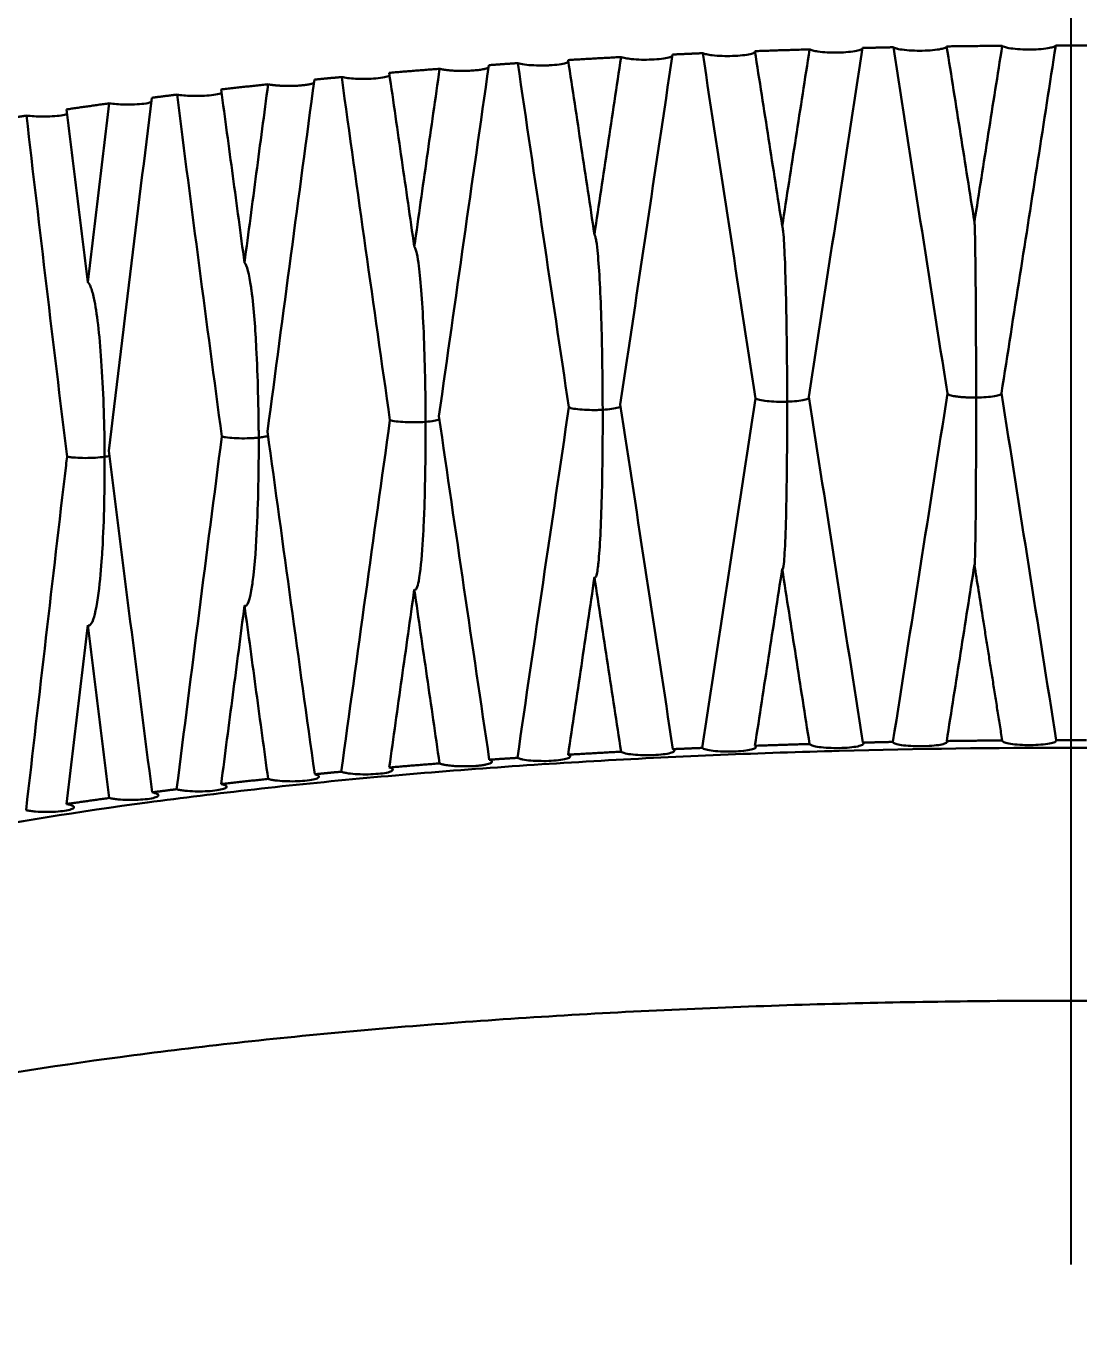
# Model space of a CAD drawing. Header units: millimetres. Extents: x 577 to 7172, y 252 to 2707.
# Drawn here: x 1029.76 to 1041.7, y 1672.67 to 1687.49 of the extents above; entities that cross this region are included whole.
import ezdxf

# ---------------------------------------------------------------- set-up
doc = ezdxf.new("R2010")
doc.units = ezdxf.units.MM
doc.header["$MEASUREMENT"] = 0
doc.linetypes.add('CENTER', pattern=[50.8, 31.75, -6.35, 6.35, -6.35])
doc.layers.add('외형선(ISO)', color=7, linetype='Continuous', lineweight=30)
doc.layers.add('치수(ISO)', color=7, linetype='Continuous', lineweight=25)
doc.layers.add('중심선(ISO)', color=1, linetype='CENTER', lineweight=25, true_color=0xff0000)
doc.styles.add('굴림', font='')
doc.styles.get('굴림').set_extended_font_data('援대┝')
doc.dimstyles.new('기본값 (ISO)', dxfattribs={"dimscale": 10, "dimtxt": 3, "dimasz": 2.5, "dimexe": 3.175, "dimexo": 0, "dimgap": 0.762, "dimtad": 1, "dimtoh": 1, "dimdec": 0, "dimzin": 1, "dimdsep": 46, "dimtxsty": '굴림', "dimcen": 0.5, "dimazin": 0, "dimtfac": 1, "dimtdec": 4, "dimtix": 1, "dimtmove": 1, "dimatfit": 3, "dimfxl": 1, "dimtolj": 1, "dimtzin": 1, "dimarcsym": 0})

# ---------------------------------------------------------------- blocks, each defined once
blk = doc.blocks.new('*D26')
at = {"layer": 'Defpoints', "color": 0}
for p in [(733.392, 1788.114), (1041.614, 1788.114), (944.614, 503.674)]:
    blk.add_point(p, dxfattribs=at)
at = {"layer": '치수(ISO)', "color": 0, "lineweight": -2}
for p, q in [((1041.614, 1788.114), (701.642, 1788.114)), ((733.392, 528.674), (733.392, 1763.114)), ((944.614, 503.674), (701.642, 503.674))]:
    blk.add_line(p, q, dxfattribs=at)
at = {"layer": '치수(ISO)', "color": 0}
for points in [[(737.558, 1763.114), (729.225, 1763.114), (733.392, 1788.114)], [(729.225, 528.674), (737.558, 528.674), (733.392, 503.674)]]:
    blk.add_solid(points, dxfattribs=at)
at = {"layer": '치수(ISO)', "color": 0, "insert": (710.772, 1145.894), "char_height": 30, "attachment_point": 5, "rotation": 90, "style": '굴림'}
blk.add_mtext('\\A1;1284', dxfattribs=at)

msp = doc.modelspace()

# ---------------------------------------------------------------- linework, layer by layer
at = {"layer": '외형선(ISO)'}
for points, weights in [([(1038.646, 1687.225), (1038.334, 1687.216), (1038.025, 1687.205)], [0.939622200651, 0.934266897118, 0.929244806928]), ([(1039.597, 1687.249), (1039.421, 1687.245), (1039.245, 1687.241)], [0.956943438079, 0.953586831101, 0.950339197963]), ([(1040.831, 1687.266), (1040.515, 1687.263), (1040.2, 1687.259)], [0.982194681591, 0.975359576786, 0.968887641982]), ([(1036.508, 1687.138), (1036.205, 1687.122), (1035.907, 1687.104)], [0.906748871496, 0.902681049638, 0.898924291321]), ([(1037.434, 1687.182), (1037.262, 1687.174), (1037.091, 1687.167)], [0.920000467652, 0.917411640423, 0.914923675816]), ([(1034.45, 1687.005), (1034.162, 1686.983), (1033.878, 1686.959)], [0.882401799932, 0.879483172227, 0.876859825539]), ([(1035.337, 1687.069), (1035.172, 1687.058), (1035.008, 1687.046)], [0.892049238172, 0.890137339626, 0.888320395633]), ([(1032.505, 1686.829), (1032.236, 1686.801), (1031.972, 1686.771)], [0.86575152632, 0.863887319636, 0.862308014403]), ([(1033.339, 1686.911), (1033.183, 1686.897), (1033.029, 1686.882)], [0.872119485705, 0.870820543489, 0.869612479342]), ([(1031.472, 1686.712), (1031.327, 1686.694), (1031.185, 1686.676)], [0.859546251705, 0.858818439477, 0.858179017524]), ([(1030.704, 1686.613), (1030.457, 1686.579), (1030.218, 1686.544)], [0.856250014971, 0.855382133067, 0.854793570376]), ([(1029.764, 1686.474), (1029.634, 1686.454), (1029.506, 1686.433)], [0.853921525831, 0.853742204759, 0.853650232149]), ([(1040.607, 1680.795), (1040.719, 1680.09), (1040.83, 1679.385)], [0.93690952648, 0.937196673467, 0.937484809624]), ([(1040.83, 1679.385), (1040.515, 1679.382), (1040.201, 1679.378)], [0.982182170813, 0.975359824188, 0.968899328257]), ([(1036.507, 1679.257), (1036.205, 1679.241), (1035.907, 1679.223)], [0.906741444432, 0.902681301348, 0.898931091805]), ([(1037.429, 1679.3), (1037.262, 1679.293), (1037.096, 1679.286)], [0.919925016882, 0.917412884116, 0.914995834315]), ([(1038.645, 1679.344), (1038.334, 1679.335), (1038.026, 1679.324)], [0.939612410907, 0.934267147406, 0.929253886777]), ([(1039.591, 1679.368), (1039.421, 1679.364), (1039.25, 1679.36)], [0.956845538819, 0.953588064616, 0.950433319792]), ([(1034.449, 1679.124), (1034.162, 1679.102), (1033.879, 1679.078)], [0.882396477433, 0.87948342454, 0.876864580004]), ([(1035.332, 1679.187), (1035.172, 1679.177), (1035.013, 1679.166)], [0.891993557578, 0.890138588029, 0.888373131932]), ([(1032.505, 1678.948), (1032.236, 1678.92), (1031.973, 1678.89)], [0.865748130706, 0.863887572147, 0.862310880084]), ([(1033.334, 1679.03), (1033.183, 1679.016), (1033.033, 1679.001)], [0.872081686339, 0.870821793668, 0.86964757156]), ([(1031.467, 1678.831), (1031.327, 1678.814), (1031.189, 1678.796)], [0.859525093665, 0.858819690151, 0.858197611964]), ([(1030.704, 1678.732), (1030.457, 1678.698), (1030.218, 1678.663)], [0.856248436069, 0.855382385614, 0.854794639698])]:
    msp.add_rational_spline(points, weights, degree=2, dxfattribs=at)
for points, knots in [([(1038.646, 1687.225), (1038.594, 1686.891), (1038.542, 1686.557), (1038.438, 1685.888), (1038.387, 1685.554), (1038.335, 1685.22)], [0.000001, 0.000001, 0.000001, 0.000001, 0.1025074, 0.1025074, 0.2050094, 0.2050094, 0.2050094, 0.2050094]), ([(1038.637, 1683.284), (1038.739, 1683.944), (1038.84, 1684.604), (1039.043, 1685.923), (1039.145, 1686.582), (1039.245, 1687.241)], [0.000001, 0.000001, 0.000001, 0.000001, 0.2024334, 0.2024334, 0.4049747, 0.4049747, 0.4049747, 0.4049747]), ([(1038.646, 1687.225), (1038.654, 1687.221), (1038.666, 1687.216), (1038.698, 1687.208), (1038.718, 1687.204), (1038.772, 1687.196), (1038.808, 1687.193), (1038.885, 1687.189), (1038.927, 1687.188), (1039.009, 1687.19), (1039.049, 1687.192), (1039.121, 1687.199), (1039.153, 1687.203), (1039.201, 1687.214), (1039.218, 1687.219), (1039.238, 1687.229), (1039.244, 1687.234), (1039.245, 1687.238)], [-0.08672412, -0.08672412, -0.08672412, -0.08672412, -0.0782277, -0.0782277, -0.0694393, -0.0694393, -0.05736308, -0.05736308, -0.04504837, -0.04504837, -0.03264824, -0.03264824, -0.02030961, -0.02030961, -0.00972743, -0.00972743, -0.00155643, -0.00155643, -0.00155643, -0.00155643]), ([(1039.597, 1687.249), (1039.602, 1687.245), (1039.609, 1687.242), (1039.628, 1687.235), (1039.64, 1687.232), (1039.68, 1687.224), (1039.711, 1687.219), (1039.783, 1687.213), (1039.823, 1687.211), (1039.884, 1687.21), (1039.904, 1687.21), (1039.965, 1687.211), (1040.005, 1687.213), (1040.077, 1687.219), (1040.109, 1687.224), (1040.155, 1687.234), (1040.171, 1687.239), (1040.193, 1687.249), (1040.199, 1687.254), (1040.2, 1687.259)], [-0.08669826, -0.08669826, -0.08669826, -0.08669826, -0.08040536, -0.08040536, -0.07386324, -0.07386324, -0.06167253, -0.06167253, -0.04934561, -0.04934561, -0.04335782, -0.04335782, -0.03101877, -0.03101877, -0.01881146, -0.01881146, -0.00906258, -0.00906258, -0.000001, -0.000001, -0.000001, -0.000001]), ([(1039.597, 1687.249), (1039.697, 1686.594), (1039.799, 1685.939), (1040.004, 1684.629), (1040.106, 1683.974), (1040.209, 1683.319)], [0.000001, 0.000001, 0.000001, 0.000001, 0.2022283, 0.2022283, 0.4043452, 0.4043452, 0.4043452, 0.4043452]), ([(1040.515, 1685.267), (1040.463, 1685.599), (1040.41, 1685.931), (1040.305, 1686.595), (1040.253, 1686.927), (1040.2, 1687.259)], [0.000001, 0.000001, 0.000001, 0.000001, 0.1025219, 0.1025219, 0.2050472, 0.2050472, 0.2050472, 0.2050472]), ([(1040.831, 1687.266), (1040.778, 1686.933), (1040.725, 1686.6), (1040.62, 1685.933), (1040.568, 1685.6), (1040.515, 1685.267)], [0.000001, 0.000001, 0.000001, 0.000001, 0.1025074, 0.1025074, 0.2050094, 0.2050094, 0.2050094, 0.2050094]), ([(1040.822, 1683.325), (1040.891, 1683.77), (1040.961, 1684.215), (1041.031, 1684.66), (1041.167, 1685.53), (1041.303, 1686.399), (1041.437, 1687.269)], [1.189798, 1.189798, 1.189798, 1.189798, 2.559794, 2.559794, 2.559794, 5.236908, 5.236908, 5.236908, 5.236908]), ([(1040.831, 1687.266), (1040.836, 1687.261), (1040.844, 1687.256), (1040.87, 1687.248), (1040.886, 1687.243), (1040.934, 1687.235), (1040.967, 1687.231), (1041.042, 1687.225), (1041.082, 1687.223), (1041.133, 1687.223), (1041.143, 1687.223), (1041.194, 1687.224), (1041.234, 1687.226), (1041.308, 1687.232), (1041.341, 1687.236), (1041.387, 1687.246), (1041.403, 1687.25), (1041.426, 1687.259), (1041.434, 1687.264), (1041.437, 1687.269)], [-0.0867115, -0.0867115, -0.0867115, -0.0867115, -0.07832602, -0.07832602, -0.06949266, -0.06949266, -0.05741042, -0.05741042, -0.04510645, -0.04510645, -0.04215816, -0.04215816, -0.0297787, -0.0297787, -0.01744939, -0.01744939, -0.00846186, -0.00846186, -0.000001, -0.000001, -0.000001, -0.000001]), ([(1035.337, 1687.069), (1035.356, 1687.063), (1035.382, 1687.057), (1035.444, 1687.049), (1035.48, 1687.046), (1035.558, 1687.042), (1035.599, 1687.041), (1035.659, 1687.043), (1035.679, 1687.043), (1035.737, 1687.047), (1035.774, 1687.05), (1035.836, 1687.059), (1035.861, 1687.064), (1035.894, 1687.075), (1035.905, 1687.081), (1035.91, 1687.086)], [-0.08673295, -0.08673295, -0.08673295, -0.08673295, -0.0749021, -0.0749021, -0.06283629, -0.06283629, -0.05062041, -0.05062041, -0.04468387, -0.04468387, -0.03230753, -0.03230753, -0.02031767, -0.02031767, -0.01049193, -0.01049193, -0.01049193, -0.01049193]), ([(1036.206, 1685.126), (1036.156, 1685.455), (1036.106, 1685.785), (1036.007, 1686.445), (1035.957, 1686.775), (1035.907, 1687.104)], [0.0000019, 0.0000019, 0.0000019, 0.0000019, 0.1025225, 0.1025225, 0.2050481, 0.2050481, 0.2050481, 0.2050481]), ([(1036.508, 1687.138), (1036.457, 1686.803), (1036.407, 1686.467), (1036.306, 1685.797), (1036.256, 1685.461), (1036.206, 1685.126)], [0.000001, 0.000001, 0.000001, 0.000001, 0.1025077, 0.1025077, 0.2050094, 0.2050094, 0.2050094, 0.2050094]), ([(1036.499, 1683.197), (1036.598, 1683.859), (1036.697, 1684.521), (1036.894, 1685.844), (1036.993, 1686.506), (1037.091, 1687.167)], [0.000001, 0.000001, 0.000001, 0.000001, 0.2024334, 0.2024334, 0.4049748, 0.4049748, 0.4049748, 0.4049748]), ([(1036.508, 1687.138), (1036.52, 1687.133), (1036.536, 1687.129), (1036.577, 1687.121), (1036.6, 1687.118), (1036.661, 1687.112), (1036.699, 1687.109), (1036.778, 1687.107), (1036.817, 1687.108), (1036.895, 1687.111), (1036.933, 1687.114), (1037, 1687.122), (1037.028, 1687.127), (1037.067, 1687.138), (1037.08, 1687.144), (1037.088, 1687.15), (1037.088, 1687.151), (1037.089, 1687.151)], [-0.08672137, -0.08672137, -0.08672137, -0.08672137, -0.07773945, -0.07773945, -0.06862658, -0.06862658, -0.0565454, -0.0565454, -0.0448472, -0.0448472, -0.03243385, -0.03243385, -0.02025829, -0.02025829, -0.00969212, -0.00969212, -0.00896911, -0.00896911, -0.00896911, -0.00896911]), ([(1037.434, 1687.182), (1037.444, 1687.177), (1037.459, 1687.173), (1037.496, 1687.165), (1037.518, 1687.161), (1037.576, 1687.154), (1037.614, 1687.152), (1037.692, 1687.149), (1037.732, 1687.149), (1037.812, 1687.151), (1037.851, 1687.154), (1037.92, 1687.161), (1037.95, 1687.166), (1037.993, 1687.177), (1038.008, 1687.182), (1038.022, 1687.192), (1038.026, 1687.196), (1038.026, 1687.2)], [-0.08671553, -0.08671553, -0.08671553, -0.08671553, -0.07797707, -0.07797707, -0.06903183, -0.06903183, -0.05683129, -0.05683129, -0.04491881, -0.04491881, -0.03255134, -0.03255134, -0.02040126, -0.02040126, -0.00974481, -0.00974481, -0.00302364, -0.00302364, -0.00302364, -0.00302364]), ([(1037.434, 1687.182), (1037.532, 1686.529), (1037.632, 1685.876), (1037.832, 1684.571), (1037.933, 1683.918), (1038.034, 1683.265)], [0.000001, 0.000001, 0.000001, 0.000001, 0.2022283, 0.2022283, 0.4043452, 0.4043452, 0.4043452, 0.4043452]), ([(1038.335, 1685.22), (1038.283, 1685.55), (1038.232, 1685.881), (1038.129, 1686.543), (1038.077, 1686.874), (1038.025, 1687.205)], [0.0000011, 0.0000011, 0.0000011, 0.0000011, 0.1025219, 0.1025219, 0.2050473, 0.2050473, 0.2050473, 0.2050473]), ([(1033.339, 1686.911), (1033.358, 1686.907), (1033.382, 1686.903), (1033.435, 1686.896), (1033.464, 1686.894), (1033.534, 1686.89), (1033.575, 1686.89), (1033.654, 1686.891), (1033.692, 1686.893), (1033.764, 1686.899), (1033.797, 1686.904), (1033.848, 1686.914), (1033.868, 1686.92), (1033.881, 1686.927), (1033.882, 1686.928), (1033.883, 1686.929)], [-0.08671679, -0.08671679, -0.08671679, -0.08671679, -0.07691102, -0.07691102, -0.06729342, -0.06729342, -0.05500868, -0.05500868, -0.04330791, -0.04330791, -0.03087425, -0.03087425, -0.0191078, -0.0191078, -0.01803144, -0.01803144, -0.01803144, -0.01803144]), ([(1034.163, 1684.987), (1034.115, 1685.316), (1034.068, 1685.644), (1033.973, 1686.302), (1033.926, 1686.63), (1033.878, 1686.959)], [0, 0, 0, 0, 0.102515, 0.102515, 0.205021, 0.205021, 0.205021, 0.205021]), ([(1034.45, 1687.005), (1034.402, 1686.669), (1034.354, 1686.333), (1034.258, 1685.66), (1034.211, 1685.323), (1034.163, 1684.987)], [0.000001, 0.000001, 0.000001, 0.000001, 0.1024871, 0.1024871, 0.2049823, 0.2049823, 0.2049823, 0.2049823]), ([(1034.442, 1683.065), (1034.536, 1683.729), (1034.63, 1684.392), (1034.819, 1685.72), (1034.914, 1686.383), (1035.008, 1687.046)], [0, 0, 0, 0, 0.2024215, 0.2024215, 0.4049267, 0.4049267, 0.4049267, 0.4049267]), ([(1035.337, 1687.069), (1035.432, 1686.418), (1035.528, 1685.767), (1035.721, 1684.466), (1035.818, 1683.815), (1035.916, 1683.164)], [0.000001, 0.000001, 0.000001, 0.000001, 0.2022283, 0.2022283, 0.4043452, 0.4043452, 0.4043452, 0.4043452]), ([(1032.505, 1686.829), (1032.46, 1686.492), (1032.415, 1686.154), (1032.326, 1685.48), (1032.282, 1685.142), (1032.237, 1684.805)], [0.000001, 0.000001, 0.000001, 0.000001, 0.1025092, 0.1025092, 0.2050123, 0.2050123, 0.2050123, 0.2050123]), ([(1032.498, 1682.888), (1032.586, 1683.554), (1032.674, 1684.22), (1032.852, 1685.551), (1032.94, 1686.217), (1033.029, 1686.882)], [0.000001, 0.000001, 0.000001, 0.000001, 0.2024347, 0.2024347, 0.4049747, 0.4049747, 0.4049747, 0.4049747]), ([(1033.339, 1686.911), (1033.429, 1686.263), (1033.519, 1685.614), (1033.702, 1684.317), (1033.794, 1683.668), (1033.887, 1683.019)], [0.000001, 0.000001, 0.000001, 0.000001, 0.2022597, 0.2022597, 0.4043672, 0.4043672, 0.4043672, 0.4043672]), ([(1030.697, 1682.671), (1030.778, 1683.339), (1030.859, 1684.007), (1031.022, 1685.342), (1031.104, 1686.009), (1031.185, 1686.676)], [0.000001, 0.000001, 0.000001, 0.000001, 0.2024334, 0.2024334, 0.4049747, 0.4049747, 0.4049747, 0.4049747]), ([(1031.472, 1686.712), (1031.494, 1686.708), (1031.52, 1686.705), (1031.576, 1686.699), (1031.606, 1686.698), (1031.675, 1686.696), (1031.715, 1686.696), (1031.792, 1686.698), (1031.829, 1686.701), (1031.896, 1686.709), (1031.926, 1686.714), (1031.96, 1686.722), (1031.97, 1686.725), (1031.978, 1686.728)], [-0.08671453, -0.08671453, -0.08671453, -0.08671453, -0.07697009, -0.07697009, -0.06759343, -0.06759343, -0.05584193, -0.05584193, -0.04402644, -0.04402644, -0.03171451, -0.03171451, -0.02566615, -0.02566615, -0.02566615, -0.02566615]), ([(1031.472, 1686.712), (1031.554, 1686.066), (1031.638, 1685.419), (1031.808, 1684.125), (1031.893, 1683.479), (1031.98, 1682.832)], [0.000001, 0.000001, 0.000001, 0.000001, 0.2022265, 0.2022265, 0.4043422, 0.4043422, 0.4043422, 0.4043422]), ([(1032.237, 1684.805), (1032.193, 1685.132), (1032.149, 1685.46), (1032.06, 1686.116), (1032.016, 1686.443), (1031.972, 1686.771)], [0.0000025, 0.0000025, 0.0000025, 0.0000025, 0.1025246, 0.1025246, 0.2050517, 0.2050517, 0.2050517, 0.2050517]), ([(1029.764, 1686.474), (1029.79, 1686.471), (1029.82, 1686.468), (1029.881, 1686.464), (1029.913, 1686.463), (1029.983, 1686.462), (1030.021, 1686.463), (1030.095, 1686.468), (1030.13, 1686.471), (1030.185, 1686.48), (1030.207, 1686.484), (1030.224, 1686.489)], [-0.08671465, -0.08671465, -0.08671465, -0.08671465, -0.0765858, -0.0765858, -0.06706854, -0.06706854, -0.05558609, -0.05558609, -0.0436125, -0.0436125, -0.03339189, -0.03339189, -0.03339189, -0.03339189]), ([(1030.459, 1684.583), (1030.419, 1684.909), (1030.378, 1685.236), (1030.298, 1685.89), (1030.258, 1686.217), (1030.218, 1686.544)], [0.0000001, 0.0000001, 0.0000001, 0.0000001, 0.1025216, 0.1025216, 0.2050463, 0.2050463, 0.2050463, 0.2050463]), ([(1030.704, 1686.613), (1030.663, 1686.275), (1030.622, 1685.936), (1030.54, 1685.259), (1030.5, 1684.921), (1030.459, 1684.583)], [0.000001, 0.000001, 0.000001, 0.000001, 0.1025067, 0.1025067, 0.2050094, 0.2050094, 0.2050094, 0.2050094]), ([(1030.704, 1686.613), (1030.728, 1686.609), (1030.756, 1686.606), (1030.815, 1686.601), (1030.846, 1686.599), (1030.916, 1686.598), (1030.954, 1686.599), (1031.029, 1686.602), (1031.065, 1686.605), (1031.13, 1686.613), (1031.157, 1686.619), (1031.178, 1686.625), (1031.179, 1686.625), (1031.179, 1686.625)], [-0.08672066, -0.08672066, -0.08672066, -0.08672066, -0.07671523, -0.07671523, -0.06720021, -0.06720021, -0.05571666, -0.05571666, -0.04385026, -0.04385026, -0.03160022, -0.03160022, -0.03146582, -0.03146582, -0.03146582, -0.03146582]), ([(1029.764, 1686.474), (1029.839, 1685.83), (1029.915, 1685.184), (1030.068, 1683.894), (1030.146, 1683.249), (1030.225, 1682.604)], [0.000001, 0.000001, 0.000001, 0.000001, 0.2022286, 0.2022286, 0.4043452, 0.4043452, 0.4043452, 0.4043452]), ([(1038.335, 1685.22), (1038.336, 1685.217), (1038.337, 1685.214), (1038.339, 1685.206), (1038.34, 1685.201), (1038.343, 1685.184), (1038.344, 1685.169), (1038.35, 1685.115), (1038.354, 1685.065), (1038.368, 1684.827), (1038.378, 1684.505), (1038.388, 1683.823), (1038.391, 1683.525), (1038.391, 1683.237), (1038.391, 1683.232), (1038.391, 1683.228)], [0.000001, 0.000001, 0.000001, 0.000001, 0.0016238, 0.0016238, 0.0034943, 0.0034943, 0.0081347, 0.0081347, 0.0209912, 0.0209912, 0.0806946, 0.0806946, 0.1237436, 0.1237436, 0.1243507, 0.1243507, 0.1243507, 0.1243507]), ([(1040.515, 1685.267), (1040.516, 1685.264), (1040.516, 1685.261), (1040.517, 1685.253), (1040.517, 1685.248), (1040.518, 1685.23), (1040.519, 1685.215), (1040.52, 1685.159), (1040.522, 1685.107), (1040.526, 1684.867), (1040.53, 1684.548), (1040.532, 1684.013), (1040.533, 1683.865), (1040.534, 1683.647), (1040.534, 1683.575), (1040.534, 1683.431), (1040.534, 1683.359), (1040.534, 1683.283), (1040.534, 1683.279), (1040.534, 1683.275)], [0.000001, 0.000001, 0.000001, 0.000001, 0.0016373, 0.0016373, 0.0035333, 0.0035333, 0.0082764, 0.0082764, 0.0216086, 0.0216086, 0.081311, 0.081311, 0.1035635, 0.1035635, 0.1147036, 0.1147036, 0.125739, 0.125739, 0.1263677, 0.1263677, 0.1263677, 0.1263677]), ([(1036.299, 1683.136), (1036.299, 1683.14), (1036.299, 1683.144), (1036.298, 1683.462), (1036.294, 1683.796), (1036.275, 1684.45), (1036.26, 1684.728), (1036.239, 1684.954), (1036.233, 1685.008), (1036.223, 1685.067), (1036.22, 1685.084), (1036.215, 1685.104), (1036.213, 1685.11), (1036.21, 1685.119), (1036.208, 1685.123), (1036.206, 1685.126)], [-0.0012043, -0.0012043, -0.0012043, -0.0012043, 0, 0, 0.0954791, 0.0954791, 0.1989691, 0.1989691, 0.2252898, 0.2252898, 0.2350018, 0.2350018, 0.2390238, 0.2390238, 0.2425492, 0.2425492, 0.2425492, 0.2425492]), ([(1034.163, 1684.987), (1034.166, 1684.984), (1034.168, 1684.98), (1034.173, 1684.971), (1034.175, 1684.965), (1034.182, 1684.945), (1034.187, 1684.927), (1034.2, 1684.867), (1034.208, 1684.813), (1034.237, 1684.594), (1034.256, 1684.332), (1034.283, 1683.687), (1034.29, 1683.338), (1034.291, 1683.007), (1034.291, 1683.003), (1034.291, 1683)], [-0.2395258, -0.2395258, -0.2395258, -0.2395258, -0.236062, -0.236062, -0.2320489, -0.2320489, -0.2222856, -0.2222856, -0.196619, -0.196619, -0.0992983, -0.0992983, 0, 0, 0.0011917, 0.0011917, 0.0011917, 0.0011917]), ([(1031.98, 1682.832), (1031.992, 1682.829), (1032.006, 1682.826), (1032.022, 1682.824), (1032.08, 1682.815), (1032.157, 1682.811), (1032.237, 1682.812), (1032.287, 1682.812), (1032.299, 1682.813), (1032.328, 1682.815), (1032.346, 1682.816), (1032.363, 1682.817), (1032.379, 1682.819), (1032.383, 1682.819), (1032.386, 1682.819), (1032.389, 1682.82), (1032.391, 1682.82), (1032.393, 1682.82), (1032.395, 1682.82), (1032.396, 1682.82), (1032.396, 1682.82), (1032.397, 1682.821), (1032.397, 1682.821), (1032.397, 1682.821), (1032.397, 1682.821), (1032.398, 1682.821), (1032.398, 1682.824), (1032.398, 1682.826), (1032.398, 1682.831), (1032.398, 1682.836), (1032.398, 1682.841), (1032.398, 1682.851), (1032.398, 1682.861), (1032.398, 1682.871), (1032.397, 1682.928), (1032.397, 1682.986), (1032.396, 1683.044), (1032.395, 1683.136), (1032.393, 1683.229), (1032.39, 1683.322), (1032.386, 1683.497), (1032.379, 1683.677), (1032.371, 1683.836), (1032.36, 1684.041), (1032.345, 1684.274), (1032.316, 1684.493), (1032.314, 1684.503), (1032.313, 1684.514), (1032.311, 1684.524), (1032.29, 1684.676), (1032.264, 1684.782), (1032.237, 1684.805)], [0.174173, 0.174173, 0.174173, 0.174173, 0.242781, 0.242781, 0.242781, 0.485088, 0.485088, 0.485088, 0.637044, 0.637044, 0.637044, 0.727344, 0.727344, 0.727344, 0.746253, 0.746253, 0.746253, 0.757186, 0.757186, 0.757186, 0.75989, 0.75989, 0.75989, 0.761242, 0.761242, 0.761242, 0.767812, 0.767812, 0.767812, 0.781376, 0.781376, 0.781376, 0.808505, 0.808505, 0.808505, 0.966573, 0.966573, 0.966573, 1.220067, 1.220067, 1.220067, 1.696952, 1.696952, 1.696952, 2.312984, 2.312984, 2.312984, 2.342213, 2.342213, 2.342213, 2.773681, 2.773681, 2.773681, 2.773681]), ([(1030.65, 1682.602), (1030.65, 1682.606), (1030.65, 1682.61), (1030.649, 1682.946), (1030.638, 1683.302), (1030.597, 1683.945), (1030.569, 1684.2), (1030.527, 1684.414), (1030.515, 1684.467), (1030.495, 1684.525), (1030.488, 1684.543), (1030.477, 1684.562), (1030.474, 1684.568), (1030.467, 1684.576), (1030.463, 1684.58), (1030.459, 1684.583)], [-0.0011776, -0.0011776, -0.0011776, -0.0011776, 0, 0, 0.1010367, 0.1010367, 0.1964256, 0.1964256, 0.2218623, 0.2218623, 0.2314671, 0.2314671, 0.2353907, 0.2353907, 0.238797, 0.238797, 0.238797, 0.238797]), ([(1038.391, 1683.228), (1038.39, 1683.228), (1038.389, 1683.228), (1038.349, 1683.227), (1038.309, 1683.227), (1038.232, 1683.229), (1038.196, 1683.232), (1038.13, 1683.238), (1038.102, 1683.243), (1038.057, 1683.253), (1038.042, 1683.259), (1038.034, 1683.265)], [-0.04750746, -0.04750746, -0.04750746, -0.04750746, -0.04723403, -0.04723403, -0.0352273, -0.0352273, -0.02369618, -0.02369618, -0.01181003, -0.01181003, -0.000001, -0.000001, -0.000001, -0.000001]), ([(1038.335, 1681.33), (1038.336, 1681.328), (1038.337, 1681.326), (1038.339, 1681.325), (1038.341, 1681.326), (1038.343, 1681.33), (1038.345, 1681.336), (1038.351, 1681.364), (1038.355, 1681.405), (1038.371, 1681.607), (1038.381, 1681.926), (1038.39, 1682.625), (1038.392, 1682.926), (1038.391, 1683.22), (1038.391, 1683.224), (1038.391, 1683.228)], [-0.2672308, -0.2672308, -0.2672308, -0.2672308, -0.2622624, -0.2622624, -0.2571011, -0.2571011, -0.2480934, -0.2480934, -0.2172737, -0.2172737, -0.0882446, -0.0882446, 0, 0, 0.0012194, 0.0012194, 0.0012194, 0.0012194]), ([(1038.391, 1683.228), (1038.392, 1683.229), (1038.393, 1683.229), (1038.432, 1683.23), (1038.468, 1683.232), (1038.534, 1683.239), (1038.563, 1683.244), (1038.608, 1683.254), (1038.624, 1683.259), (1038.636, 1683.267), (1038.638, 1683.268), (1038.639, 1683.27)], [-0.00027439, -0.00027439, -0.00027439, -0.00027439, 0, 0, 0.01154965, 0.01154965, 0.0235061, 0.0235061, 0.0349934, 0.0349934, 0.03813337, 0.03813337, 0.03813337, 0.03813337]), ([(1039.25, 1679.36), (1039.148, 1680.015), (1039.045, 1680.669), (1038.841, 1681.977), (1038.739, 1682.631), (1038.637, 1683.284)], [0.000001, 0.000001, 0.000001, 0.000001, 0.2024117, 0.2024117, 0.4048476, 0.4048476, 0.4048476, 0.4048476]), ([(1040.209, 1683.319), (1040.106, 1682.661), (1040.003, 1682.002), (1039.797, 1680.685), (1039.694, 1680.026), (1039.591, 1679.368)], [0.000001, 0.000001, 0.000001, 0.000001, 0.2023551, 0.2023551, 0.4046826, 0.4046826, 0.4046826, 0.4046826]), ([(1040.516, 1681.375), (1040.516, 1681.374), (1040.516, 1681.373), (1040.517, 1681.372), (1040.517, 1681.373), (1040.518, 1681.378), (1040.519, 1681.385), (1040.521, 1681.416), (1040.522, 1681.46), (1040.527, 1681.667), (1040.531, 1681.982), (1040.533, 1682.532), (1040.534, 1682.679), (1040.534, 1682.898), (1040.534, 1682.971), (1040.534, 1683.117), (1040.534, 1683.19), (1040.534, 1683.267), (1040.534, 1683.271), (1040.534, 1683.275)], [0.00077894, 0.00077894, 0.00077894, 0.00077894, 0.00190693, 0.00190693, 0.00381899, 0.00381899, 0.00726989, 0.00726989, 0.01909814, 0.01909814, 0.06641678, 0.06641678, 0.08314124, 0.08314124, 0.09156204, 0.09156204, 0.09989156, 0.09989156, 0.10035812, 0.10035812, 0.10035812, 0.10035812]), ([(1040.534, 1683.275), (1040.535, 1683.275), (1040.536, 1683.275), (1040.576, 1683.276), (1040.614, 1683.277), (1040.684, 1683.283), (1040.716, 1683.286), (1040.769, 1683.295), (1040.79, 1683.301), (1040.811, 1683.31), (1040.816, 1683.313), (1040.821, 1683.318), (1040.822, 1683.32), (1040.822, 1683.323)], [-0.00027293, -0.00027293, -0.00027293, -0.00027293, 0, 0, 0.01168517, 0.01168517, 0.0234995, 0.0234995, 0.03512189, 0.03512189, 0.04137189, 0.04137189, 0.04554926, 0.04554926, 0.04554926, 0.04554926]), ([(1041.442, 1679.388), (1041.339, 1680.044), (1041.235, 1680.701), (1041.028, 1682.013), (1040.925, 1682.669), (1040.822, 1683.325)], [0.000001, 0.000001, 0.000001, 0.000001, 0.2024117, 0.2024117, 0.4048476, 0.4048476, 0.4048476, 0.4048476]), ([(1035.916, 1683.164), (1035.928, 1683.159), (1035.947, 1683.153), (1035.999, 1683.144), (1036.031, 1683.14), (1036.102, 1683.135), (1036.139, 1683.134), (1036.196, 1683.133), (1036.216, 1683.133), (1036.256, 1683.134), (1036.277, 1683.135), (1036.297, 1683.136), (1036.298, 1683.136), (1036.299, 1683.136)], [0.000001, 0.000001, 0.000001, 0.000001, 0.01162697, 0.01162697, 0.02365674, 0.02365674, 0.03505426, 0.03505426, 0.04097155, 0.04097155, 0.04720792, 0.04720792, 0.04748275, 0.04748275, 0.04748275, 0.04748275]), ([(1036.299, 1683.136), (1036.299, 1683.132), (1036.299, 1683.128), (1036.3, 1682.802), (1036.297, 1682.463), (1036.28, 1681.825), (1036.267, 1681.565), (1036.246, 1681.354), (1036.238, 1681.293), (1036.226, 1681.249), (1036.223, 1681.24), (1036.217, 1681.233), (1036.215, 1681.231), (1036.212, 1681.232), (1036.211, 1681.232), (1036.208, 1681.234), (1036.207, 1681.235), (1036.206, 1681.237)], [-0.1179256, -0.1179256, -0.1179256, -0.1179256, -0.1173602, -0.1173602, -0.07141, -0.07141, -0.0236368, -0.0236368, -0.0083619, -0.0083619, -0.004289, -0.004289, -0.002106, -0.002106, -0.0010672, -0.0010672, -0.0000012, -0.0000012, -0.0000012, -0.0000012]), ([(1036.503, 1683.171), (1036.497, 1683.167), (1036.488, 1683.164), (1036.458, 1683.155), (1036.432, 1683.15), (1036.371, 1683.141), (1036.338, 1683.138), (1036.301, 1683.136), (1036.3, 1683.136), (1036.299, 1683.136)], [-0.03065401, -0.03065401, -0.03065401, -0.03065401, -0.02353108, -0.02353108, -0.0114268, -0.0114268, 0, 0, 0.00027562, 0.00027562, 0.00027562, 0.00027562]), ([(1037.096, 1679.286), (1036.996, 1679.938), (1036.896, 1680.59), (1036.697, 1681.894), (1036.598, 1682.546), (1036.499, 1683.197)], [0.000001, 0.000001, 0.000001, 0.000001, 0.2024117, 0.2024117, 0.4048476, 0.4048476, 0.4048476, 0.4048476]), ([(1033.887, 1683.019), (1033.794, 1682.354), (1033.701, 1681.69), (1033.517, 1680.36), (1033.426, 1679.695), (1033.334, 1679.03)], [0, 0, 0, 0, 0.2023441, 0.2023441, 0.4046361, 0.4046361, 0.4046361, 0.4046361]), ([(1034.291, 1683), (1034.29, 1682.999), (1034.289, 1682.999), (1034.251, 1682.996), (1034.21, 1682.995), (1034.132, 1682.994), (1034.094, 1682.994), (1034.021, 1682.998), (1033.986, 1683.001), (1033.927, 1683.009), (1033.904, 1683.014), (1033.887, 1683.019)], [-0.0475237, -0.0475237, -0.0475237, -0.0475237, -0.0472478, -0.0472478, -0.03491988, -0.03491988, -0.02364954, -0.02364954, -0.01174683, -0.01174683, -0.0000164, -0.0000164, -0.0000164, -0.0000164]), ([(1034.163, 1681.097), (1034.165, 1681.095), (1034.168, 1681.093), (1034.173, 1681.092), (1034.175, 1681.093), (1034.182, 1681.097), (1034.185, 1681.103), (1034.198, 1681.128), (1034.206, 1681.16), (1034.251, 1681.396), (1034.269, 1681.834), (1034.287, 1682.293), (1034.292, 1682.651), (1034.291, 1682.992), (1034.291, 1682.996), (1034.291, 1683)], [-0.1555087, -0.1555087, -0.1555087, -0.1555087, -0.154282, -0.154282, -0.1530175, -0.1530175, -0.1507982, -0.1507982, -0.1441476, -0.1441476, -0.1025267, -0.1025267, 0, 0, 0.0011911, 0.0011911, 0.0011911, 0.0011911]), ([(1034.291, 1683), (1034.292, 1683), (1034.292, 1683), (1034.327, 1683.003), (1034.358, 1683.006), (1034.411, 1683.015), (1034.432, 1683.021), (1034.447, 1683.027)], [-0.04749706, -0.04749706, -0.04749706, -0.04749706, -0.04722067, -0.04722067, -0.03600247, -0.03600247, -0.02415103, -0.02415103, -0.02415103, -0.02415103]), ([(1035.013, 1679.166), (1034.917, 1679.816), (1034.821, 1680.466), (1034.631, 1681.765), (1034.536, 1682.415), (1034.442, 1683.064)], [0.000001, 0.000001, 0.000001, 0.000001, 0.202444, 0.202444, 0.4048711, 0.4048711, 0.4048711, 0.4048711]), ([(1031.98, 1682.832), (1031.893, 1682.165), (1031.807, 1681.498), (1031.637, 1680.165), (1031.552, 1679.498), (1031.467, 1678.831)], [0.0000028, 0.0000028, 0.0000028, 0.0000028, 0.2023594, 0.2023594, 0.4046873, 0.4046873, 0.4046873, 0.4046873]), ([(1032.504, 1682.84), (1032.498, 1682.838), (1032.49, 1682.836), (1032.482, 1682.834), (1032.467, 1682.83), (1032.448, 1682.827), (1032.428, 1682.824), (1032.42, 1682.823), (1032.411, 1682.822), (1032.402, 1682.821), (1032.401, 1682.821), (1032.4, 1682.821), (1032.399, 1682.821), (1032.399, 1682.821), (1032.399, 1682.821), (1032.399, 1682.821), (1032.395, 1682.82), (1032.398, 1682.816), (1032.398, 1682.813), (1032.398, 1682.811), (1032.398, 1682.808), (1032.398, 1682.805), (1032.398, 1682.8), (1032.398, 1682.795), (1032.398, 1682.789), (1032.398, 1682.75), (1032.398, 1682.711), (1032.398, 1682.672), (1032.398, 1682.563), (1032.397, 1682.454), (1032.395, 1682.346), (1032.392, 1682.164), (1032.386, 1681.976), (1032.378, 1681.795), (1032.369, 1681.614), (1032.356, 1681.391), (1032.329, 1681.183), (1032.327, 1681.171), (1032.325, 1681.159), (1032.324, 1681.148), (1032.299, 1680.976), (1032.269, 1680.889), (1032.237, 1680.916)], [2.452501, 2.452501, 2.452501, 2.452501, 2.481701, 2.481701, 2.481701, 2.537947, 2.537947, 2.537947, 2.560848, 2.560848, 2.560848, 2.562897, 2.562897, 2.562897, 2.563689, 2.563689, 2.563689, 2.572116, 2.572116, 2.572116, 2.581012, 2.581012, 2.581012, 2.598804, 2.598804, 2.598804, 2.729561, 2.729561, 2.729561, 3.092087, 3.092087, 3.092087, 3.702355, 3.702355, 3.702355, 4.312573, 4.312573, 4.312573, 4.346971, 4.346971, 4.346971, 4.854798, 4.854798, 4.854798, 4.854798]), ([(1033.033, 1679.001), (1032.943, 1679.649), (1032.853, 1680.297), (1032.675, 1681.593), (1032.586, 1682.241), (1032.498, 1682.888)], [0.000001, 0.000001, 0.000001, 0.000001, 0.2024117, 0.2024117, 0.4048477, 0.4048477, 0.4048477, 0.4048477]), ([(1031.189, 1678.796), (1031.106, 1679.442), (1031.024, 1680.088), (1030.86, 1681.38), (1030.778, 1682.026), (1030.697, 1682.671)], [0.000001, 0.000001, 0.000001, 0.000001, 0.2024117, 0.2024117, 0.4048476, 0.4048476, 0.4048476, 0.4048476]), ([(1030.225, 1682.604), (1030.221, 1682.572), (1030.217, 1682.539), (1030.213, 1682.506), (1030.06, 1681.202), (1029.909, 1679.898), (1029.76, 1678.593)], [1.189733, 1.189733, 1.189733, 1.189733, 1.288489, 1.288489, 1.288489, 5.237704, 5.237704, 5.237704, 5.237704]), ([(1030.225, 1682.604), (1030.238, 1682.602), (1030.252, 1682.6), (1030.284, 1682.596), (1030.301, 1682.594), (1030.354, 1682.591), (1030.391, 1682.589), (1030.469, 1682.589), (1030.509, 1682.59), (1030.584, 1682.595), (1030.618, 1682.598), (1030.649, 1682.602), (1030.65, 1682.602), (1030.65, 1682.602)], [0.000001, 0.000001, 0.000001, 0.000001, 0.00609458, 0.00609458, 0.01213298, 0.01213298, 0.02364508, 0.02364508, 0.03562162, 0.03562162, 0.04719978, 0.04719978, 0.04747704, 0.04747704, 0.04747704, 0.04747704]), ([(1030.65, 1682.602), (1030.65, 1682.599), (1030.65, 1682.595), (1030.652, 1682.25), (1030.645, 1681.887), (1030.617, 1681.421), (1030.592, 1681.027), (1030.529, 1680.777), (1030.516, 1680.735), (1030.495, 1680.703), (1030.489, 1680.696), (1030.479, 1680.69), (1030.475, 1680.689), (1030.467, 1680.689), (1030.463, 1680.691), (1030.459, 1680.694)], [-0.225028, -0.225028, -0.225028, -0.225028, -0.2233783, -0.2233783, -0.0780374, -0.0780374, -0.0186928, -0.0186928, -0.0072936, -0.0072936, -0.0038366, -0.0038366, -0.0018977, -0.0018977, -0.000001, -0.000001, -0.000001, -0.000001]), ([(1030.705, 1682.612), (1030.69, 1682.609), (1030.672, 1682.606), (1030.652, 1682.603), (1030.651, 1682.603), (1030.65, 1682.602)], [0.039518427, 0.039518427, 0.039518427, 0.039518427, 0.047200322, 0.047200322, 0.047477712, 0.047477712, 0.047477712, 0.047477712]), ([(1038.026, 1679.324), (1038.077, 1679.658), (1038.129, 1679.993), (1038.232, 1680.662), (1038.283, 1680.996), (1038.335, 1681.33)], [0.000001, 0.000001, 0.000001, 0.000001, 0.1025327, 0.1025327, 0.2050688, 0.2050688, 0.2050688, 0.2050688]), ([(1038.335, 1681.33), (1038.387, 1681), (1038.438, 1680.669), (1038.542, 1680.006), (1038.593, 1679.675), (1038.645, 1679.344)], [0.0000011, 0.0000011, 0.0000011, 0.0000011, 0.1025275, 0.1025275, 0.2050494, 0.2050494, 0.2050494, 0.2050494]), ([(1040.201, 1679.378), (1040.253, 1679.711), (1040.306, 1680.045), (1040.41, 1680.711), (1040.463, 1681.045), (1040.515, 1681.378)], [0.000001, 0.000001, 0.000001, 0.000001, 0.1025326, 0.1025326, 0.2050688, 0.2050688, 0.2050688, 0.2050688]), ([(1035.907, 1679.223), (1035.957, 1679.559), (1036.007, 1679.895), (1036.107, 1680.566), (1036.156, 1680.901), (1036.206, 1681.237)], [0.000001, 0.000001, 0.000001, 0.000001, 0.1025329, 0.1025329, 0.2050688, 0.2050688, 0.2050688, 0.2050688]), ([(1036.206, 1681.237), (1036.256, 1680.907), (1036.306, 1680.577), (1036.407, 1679.917), (1036.457, 1679.587), (1036.507, 1679.257)], [0.0000019, 0.0000019, 0.0000019, 0.0000019, 0.1025281, 0.1025281, 0.2050503, 0.2050503, 0.2050503, 0.2050503]), ([(1033.879, 1679.078), (1033.926, 1679.415), (1033.973, 1679.751), (1034.068, 1680.424), (1034.115, 1680.761), (1034.163, 1681.097)], [0.000001, 0.000001, 0.000001, 0.000001, 0.1025131, 0.1025131, 0.205043, 0.205043, 0.205043, 0.205043]), ([(1034.163, 1681.097), (1034.211, 1680.768), (1034.258, 1680.44), (1034.354, 1679.782), (1034.402, 1679.453), (1034.449, 1679.124)], [0, 0, 0, 0, 0.102521, 0.102521, 0.2050243, 0.2050243, 0.2050243, 0.2050243]), ([(1031.973, 1678.89), (1032.016, 1679.228), (1032.06, 1679.565), (1032.149, 1680.241), (1032.193, 1680.578), (1032.237, 1680.916)], [0.000001, 0.000001, 0.000001, 0.000001, 0.1025344, 0.1025344, 0.2050717, 0.2050717, 0.2050717, 0.2050717]), ([(1032.237, 1680.916), (1032.282, 1680.588), (1032.326, 1680.26), (1032.415, 1679.604), (1032.46, 1679.276), (1032.505, 1678.948)], [0.0000026, 0.0000026, 0.0000026, 0.0000026, 0.1025302, 0.1025302, 0.2050538, 0.2050538, 0.2050538, 0.2050538]), ([(1030.218, 1678.663), (1030.258, 1679.001), (1030.298, 1679.34), (1030.378, 1680.017), (1030.419, 1680.355), (1030.459, 1680.694)], [0.000001, 0.000001, 0.000001, 0.000001, 0.102532, 0.102532, 0.2050688, 0.2050688, 0.2050688, 0.2050688]), ([(1030.459, 1680.694), (1030.5, 1680.367), (1030.54, 1680.04), (1030.622, 1679.386), (1030.663, 1679.059), (1030.704, 1678.732)], [0.0000006, 0.0000006, 0.0000006, 0.0000006, 0.1025277, 0.1025277, 0.2050489, 0.2050489, 0.2050489, 0.2050489]), ([(1039.591, 1679.368), (1039.593, 1679.362), (1039.6, 1679.356), (1039.625, 1679.345), (1039.644, 1679.34), (1039.694, 1679.331), (1039.727, 1679.326), (1039.801, 1679.321), (1039.841, 1679.319), (1039.892, 1679.318), (1039.901, 1679.318), (1039.952, 1679.319), (1039.993, 1679.321), (1040.067, 1679.327), (1040.1, 1679.331), (1040.153, 1679.341), (1040.174, 1679.347), (1040.195, 1679.357), (1040.201, 1679.361), (1040.205, 1679.37), (1040.205, 1679.374), (1040.201, 1679.378)], [0.000001, 0.000001, 0.000001, 0.000001, 0.00986882, 0.00986882, 0.0205027, 0.0205027, 0.03256898, 0.03256898, 0.04486427, 0.04486427, 0.0478101, 0.0478101, 0.06018942, 0.06018942, 0.07241607, 0.07241607, 0.08404263, 0.08404263, 0.09161267, 0.09161267, 0.09880167, 0.09880167, 0.09880167, 0.09880167]), ([(1040.83, 1679.383), (1040.83, 1679.378), (1040.836, 1679.372), (1040.86, 1679.36), (1040.879, 1679.355), (1040.932, 1679.344), (1040.964, 1679.34), (1041.038, 1679.334), (1041.078, 1679.332), (1041.129, 1679.332), (1041.139, 1679.332), (1041.19, 1679.332), (1041.231, 1679.334), (1041.305, 1679.34), (1041.338, 1679.344), (1041.391, 1679.354), (1041.412, 1679.36), (1041.433, 1679.369), (1041.438, 1679.373), (1041.444, 1679.38), (1041.444, 1679.384), (1041.442, 1679.388)], [0.000001, 0.000001, 0.000001, 0.000001, 0.01003356, 0.01003356, 0.02155616, 0.02155616, 0.03368842, 0.03368842, 0.04602588, 0.04602588, 0.04897445, 0.04897445, 0.06132639, 0.06132639, 0.07349042, 0.07349042, 0.08506087, 0.08506087, 0.09171812, 0.09171812, 0.09798009, 0.09798009, 0.09798009, 0.09798009]), ([(1035.332, 1679.187), (1035.338, 1679.184), (1035.346, 1679.181), (1035.365, 1679.175), (1035.377, 1679.172), (1035.417, 1679.164), (1035.449, 1679.159), (1035.521, 1679.153), (1035.561, 1679.152), (1035.64, 1679.151), (1035.678, 1679.151), (1035.755, 1679.156), (1035.791, 1679.159), (1035.853, 1679.168), (1035.879, 1679.174), (1035.915, 1679.186), (1035.926, 1679.192), (1035.932, 1679.202), (1035.932, 1679.207), (1035.925, 1679.215), (1035.918, 1679.219), (1035.907, 1679.223)], [0.000001, 0.000001, 0.000001, 0.000001, 0.00607393, 0.00607393, 0.01234303, 0.01234303, 0.0243251, 0.0243251, 0.03645186, 0.03645186, 0.04802753, 0.04802753, 0.06043234, 0.06043234, 0.07248132, 0.07248132, 0.08383492, 0.08383492, 0.09107573, 0.09107573, 0.098789, 0.098789, 0.098789, 0.098789]), ([(1036.507, 1679.257), (1036.511, 1679.254), (1036.518, 1679.25), (1036.534, 1679.244), (1036.545, 1679.241), (1036.581, 1679.233), (1036.61, 1679.228), (1036.679, 1679.221), (1036.718, 1679.219), (1036.796, 1679.217), (1036.836, 1679.217), (1036.914, 1679.22), (1036.952, 1679.223), (1037.019, 1679.231), (1037.046, 1679.236), (1037.088, 1679.248), (1037.101, 1679.254), (1037.112, 1679.265), (1037.113, 1679.269), (1037.109, 1679.277), (1037.104, 1679.282), (1037.096, 1679.286)], [0.000001, 0.000001, 0.000001, 0.000001, 0.00594046, 0.00594046, 0.01211589, 0.01211589, 0.02401598, 0.02401598, 0.03616561, 0.03616561, 0.04788004, 0.04788004, 0.06027429, 0.06027429, 0.07240028, 0.07240028, 0.08381533, 0.08381533, 0.09114866, 0.09114866, 0.09879135, 0.09879135, 0.09879135, 0.09879135]), ([(1037.429, 1679.3), (1037.432, 1679.297), (1037.437, 1679.294), (1037.451, 1679.288), (1037.461, 1679.284), (1037.493, 1679.276), (1037.521, 1679.271), (1037.586, 1679.263), (1037.624, 1679.26), (1037.702, 1679.258), (1037.742, 1679.257), (1037.822, 1679.26), (1037.861, 1679.262), (1037.931, 1679.27), (1037.96, 1679.275), (1038.005, 1679.286), (1038.021, 1679.292), (1038.035, 1679.303), (1038.038, 1679.307), (1038.037, 1679.315), (1038.033, 1679.32), (1038.026, 1679.324)], [0.000001, 0.000001, 0.000001, 0.000001, 0.00583106, 0.00583106, 0.01192422, 0.01192422, 0.02372411, 0.02372411, 0.0358549, 0.0358549, 0.04777563, 0.04777563, 0.0601711, 0.0601711, 0.07238236, 0.07238236, 0.08387553, 0.08387553, 0.09128209, 0.09128209, 0.09879179, 0.09879179, 0.09879179, 0.09879179]), ([(1038.645, 1679.344), (1038.648, 1679.339), (1038.655, 1679.335), (1038.677, 1679.325), (1038.692, 1679.321), (1038.737, 1679.311), (1038.769, 1679.307), (1038.841, 1679.301), (1038.881, 1679.299), (1038.931, 1679.298), (1038.941, 1679.298), (1038.961, 1679.298), (1038.971, 1679.298), (1039.022, 1679.299), (1039.062, 1679.301), (1039.134, 1679.308), (1039.166, 1679.312), (1039.215, 1679.323), (1039.233, 1679.329), (1039.252, 1679.339), (1039.256, 1679.344), (1039.258, 1679.352), (1039.255, 1679.356), (1039.25, 1679.36)], [0.000001, 0.000001, 0.000001, 0.000001, 0.00849233, 0.00849233, 0.01753258, 0.01753258, 0.02964373, 0.02964373, 0.04190732, 0.04190732, 0.04483358, 0.04483358, 0.04782714, 0.04782714, 0.06020858, 0.06020858, 0.07248862, 0.07248862, 0.08403255, 0.08403255, 0.09150716, 0.09150716, 0.0987885, 0.0987885, 0.0987885, 0.0987885]), ([(1033.334, 1679.03), (1033.344, 1679.026), (1033.355, 1679.023), (1033.382, 1679.017), (1033.398, 1679.014), (1033.446, 1679.007), (1033.481, 1679.004), (1033.558, 1679), (1033.599, 1678.999), (1033.679, 1679.001), (1033.717, 1679.003), (1033.788, 1679.009), (1033.821, 1679.013), (1033.873, 1679.024), (1033.893, 1679.03), (1033.916, 1679.043), (1033.921, 1679.049), (1033.918, 1679.059), (1033.914, 1679.063), (1033.901, 1679.071), (1033.891, 1679.074), (1033.879, 1679.078)], [0.000001, 0.000001, 0.000001, 0.000001, 0.00671405, 0.00671405, 0.01355231, 0.01355231, 0.02544298, 0.02544298, 0.03769479, 0.03769479, 0.04938839, 0.04938839, 0.06183958, 0.06183958, 0.07366788, 0.07366788, 0.08486035, 0.08486035, 0.09162367, 0.09162367, 0.09878732, 0.09878732, 0.09878732, 0.09878732]), ([(1032.505, 1678.948), (1032.515, 1678.945), (1032.526, 1678.942), (1032.553, 1678.936), (1032.569, 1678.934), (1032.617, 1678.927), (1032.653, 1678.924), (1032.73, 1678.921), (1032.771, 1678.92), (1032.85, 1678.922), (1032.887, 1678.924), (1032.958, 1678.931), (1032.99, 1678.935), (1033.04, 1678.946), (1033.059, 1678.952), (1033.081, 1678.965), (1033.085, 1678.971), (1033.079, 1678.982), (1033.075, 1678.986), (1033.059, 1678.994), (1033.047, 1678.998), (1033.033, 1679.001)], [0.000001, 0.000001, 0.000001, 0.000001, 0.00635916, 0.00635916, 0.01280053, 0.01280053, 0.02469006, 0.02469006, 0.03677881, 0.03677881, 0.04850111, 0.04850111, 0.0609202, 0.0609202, 0.0727232, 0.0727232, 0.08393412, 0.08393412, 0.09115181, 0.09115181, 0.09878771, 0.09878771, 0.09878771, 0.09878771]), ([(1030.704, 1678.732), (1030.717, 1678.729), (1030.732, 1678.726), (1030.765, 1678.72), (1030.784, 1678.718), (1030.838, 1678.713), (1030.876, 1678.711), (1030.954, 1678.709), (1030.992, 1678.71), (1031.068, 1678.713), (1031.104, 1678.716), (1031.168, 1678.724), (1031.196, 1678.73), (1031.237, 1678.741), (1031.251, 1678.748), (1031.263, 1678.761), (1031.262, 1678.768), (1031.248, 1678.778), (1031.241, 1678.782), (1031.219, 1678.789), (1031.205, 1678.793), (1031.189, 1678.796)], [0.000001, 0.000001, 0.000001, 0.000001, 0.00679681, 0.00679681, 0.01358032, 0.01358032, 0.02547245, 0.02547245, 0.03701298, 0.03701298, 0.04889306, 0.04889306, 0.06114128, 0.06114128, 0.07279255, 0.07279255, 0.08433786, 0.08433786, 0.09142456, 0.09142456, 0.09878732, 0.09878732, 0.09878732, 0.09878732]), ([(1031.467, 1678.831), (1031.48, 1678.827), (1031.494, 1678.824), (1031.527, 1678.818), (1031.545, 1678.816), (1031.599, 1678.81), (1031.637, 1678.808), (1031.714, 1678.806), (1031.753, 1678.806), (1031.83, 1678.809), (1031.866, 1678.812), (1031.933, 1678.82), (1031.962, 1678.825), (1032.005, 1678.836), (1032.02, 1678.842), (1032.035, 1678.855), (1032.036, 1678.862), (1032.025, 1678.872), (1032.018, 1678.876), (1031.999, 1678.883), (1031.987, 1678.887), (1031.973, 1678.89)], [0.000001, 0.000001, 0.000001, 0.000001, 0.00699966, 0.00699966, 0.01402328, 0.01402328, 0.02591207, 0.02591207, 0.03755118, 0.03755118, 0.04938635, 0.04938635, 0.06168207, 0.06168207, 0.07337904, 0.07337904, 0.08479022, 0.08479022, 0.09163929, 0.09163929, 0.09878619, 0.09878619, 0.09878619, 0.09878619]), ([(1029.76, 1678.593), (1029.775, 1678.59), (1029.791, 1678.587), (1029.828, 1678.582), (1029.848, 1678.58), (1029.904, 1678.575), (1029.943, 1678.574), (1030.021, 1678.573), (1030.059, 1678.574), (1030.133, 1678.579), (1030.167, 1678.582), (1030.228, 1678.591), (1030.253, 1678.597), (1030.289, 1678.609), (1030.299, 1678.616), (1030.306, 1678.629), (1030.302, 1678.636), (1030.283, 1678.646), (1030.273, 1678.65), (1030.249, 1678.657), (1030.235, 1678.66), (1030.218, 1678.663)], [0.000001, 0.000001, 0.000001, 0.000001, 0.0069731, 0.0069731, 0.01387036, 0.01387036, 0.02573953, 0.02573953, 0.03717179, 0.03717179, 0.04914047, 0.04914047, 0.06129524, 0.06129524, 0.07287343, 0.07287343, 0.0848416, 0.0848416, 0.09171989, 0.09171989, 0.09878851, 0.09878851, 0.09878851, 0.09878851])]:
    msp.add_open_spline(points, degree=3, knots=knots, dxfattribs=at)
for points, weights, knots in [([(1041.791, 1687.269), (1041.703, 1687.269), (1041.614, 1687.269), (1041.526, 1687.269), (1041.437, 1687.269)], [0.995849405648, 0.997909786145, 1, 0.997909786147, 0.99584940565], [4.70117909, 4.70117909, 4.70117909, 4.71238898, 4.71238898, 4.72359887, 4.72359887, 4.72359887]), ([(1034.45, 1687.005), (1034.539, 1686.98), (1034.712, 1686.981), (1034.938, 1686.982), (1035.004, 1687.018)], [0.866613980302, 0.80981920397, 1, 0.765278731794, 0.906763331183], [0.55085, 0.55085, 0.55085, 1.570796, 1.570796, 2.829614, 2.829614, 2.829614]), ([(1032.505, 1686.829), (1032.597, 1686.81), (1032.745, 1686.81), (1032.943, 1686.811), (1033.023, 1686.842)], [0.856730759577, 0.83198223127, 1, 0.787831099938, 0.883048231795], [0.669711, 0.669711, 0.669711, 1.570796, 1.570796, 2.708665, 2.708665, 2.708665]), ([(1040.209, 1683.319), (1040.23, 1683.274), (1040.516, 1683.275), (1040.525, 1683.275), (1040.534, 1683.275)], [0.972692570404, 0.721464295923, 1, 0.987570046866, 0.976195111227], [3.218592, 3.218592, 3.218592, 4.712389, 4.712389, 4.779051, 4.779051, 4.779051]), ([(1040.83, 1679.385), (1040.83, 1679.384), (1040.83, 1679.383), (1040.83, 1679.383), (1040.83, 1679.383)], [0.989511382159, 0.994658269625, 1, 0.999704251568, 0.999409100399], [3.11294477, 3.11294477, 3.11294477, 3.14159265, 3.14159265, 3.14317876, 3.14317876, 3.14317876]), ([(1041.786, 1679.388), (1041.7, 1679.388), (1041.614, 1679.388), (1041.528, 1679.388), (1041.442, 1679.388)], [0.99596899327, 0.997970433004, 1, 0.997970433004, 0.99596899327], [4.70150434, 4.70150434, 4.70150434, 4.71238898, 4.71238898, 4.72327362, 4.72327362, 4.72327362]), ([(1058.614, 1676.38), (1058.614, 1679.302), (1041.614, 1679.302), (1024.614, 1679.302), (1024.614, 1676.38)], [0.999999999998, 0.707106781188, 1, 0.707106781187, 1], [3.141593, 3.141593, 3.141593, 4.712389, 4.712389, 6.283185, 6.283185, 6.283185]), ([(1034.449, 1679.124), (1034.522, 1679.09), (1034.738, 1679.091), (1035.043, 1679.091), (1035.043, 1679.143), (1035.043, 1679.155), (1035.013, 1679.166)], [0.896963516157, 0.773820927301, 1, 0.707106781187, 1, 0.913201360053, 0.877848116672], [3.499383, 3.499383, 3.499383, 4.712389, 4.712389, 6.283185, 6.283185, 6.748689, 6.748689, 6.748689]), ([(1059.114, 1673.425), (1059.114, 1676.432), (1041.614, 1676.432), (1024.114, 1676.432), (1024.114, 1673.425)], [1, 0.707106781187, 1, 0.707106781186, 1], [0, 0, 0, 1.570796, 1.570796, 3.141593, 3.141593, 3.141593])]:
    msp.add_rational_spline(points, weights, degree=2, knots=knots, dxfattribs=at)
for points in [[(1038.034, 1683.265), (1037.832, 1681.944), (1037.63, 1680.622), (1037.429, 1679.3)], [(1035.916, 1683.164), (1035.72, 1681.839), (1035.525, 1680.514), (1035.332, 1679.187)], [(1040.515, 1681.378), (1040.546, 1681.183), (1040.577, 1680.989), (1040.607, 1680.795)]]:
    msp.add_open_spline(points, degree=3, dxfattribs=at)
at = {"layer": '중심선(ISO)'}
msp.add_line((1041.614, 1165.438), (1041.614, 1744.597), dxfattribs=at)

# ---------------------------------------------------------------- dimensions: what is measured, and where the dimension line sits
at = {"layer": '치수(ISO)'}
dim = msp.add_linear_dim(base=(733.392, 1788.114), p1=(944.614, 503.674), p2=(1041.614, 1788.114), angle=90, dimstyle='기본값 (ISO)', dxfattribs=at)
dim.commit()
dim.dimension.update_dxf_attribs({"geometry": '*D26', "text_midpoint": (710.772, 1145.894)})

doc.saveas('drawing.dxf')
